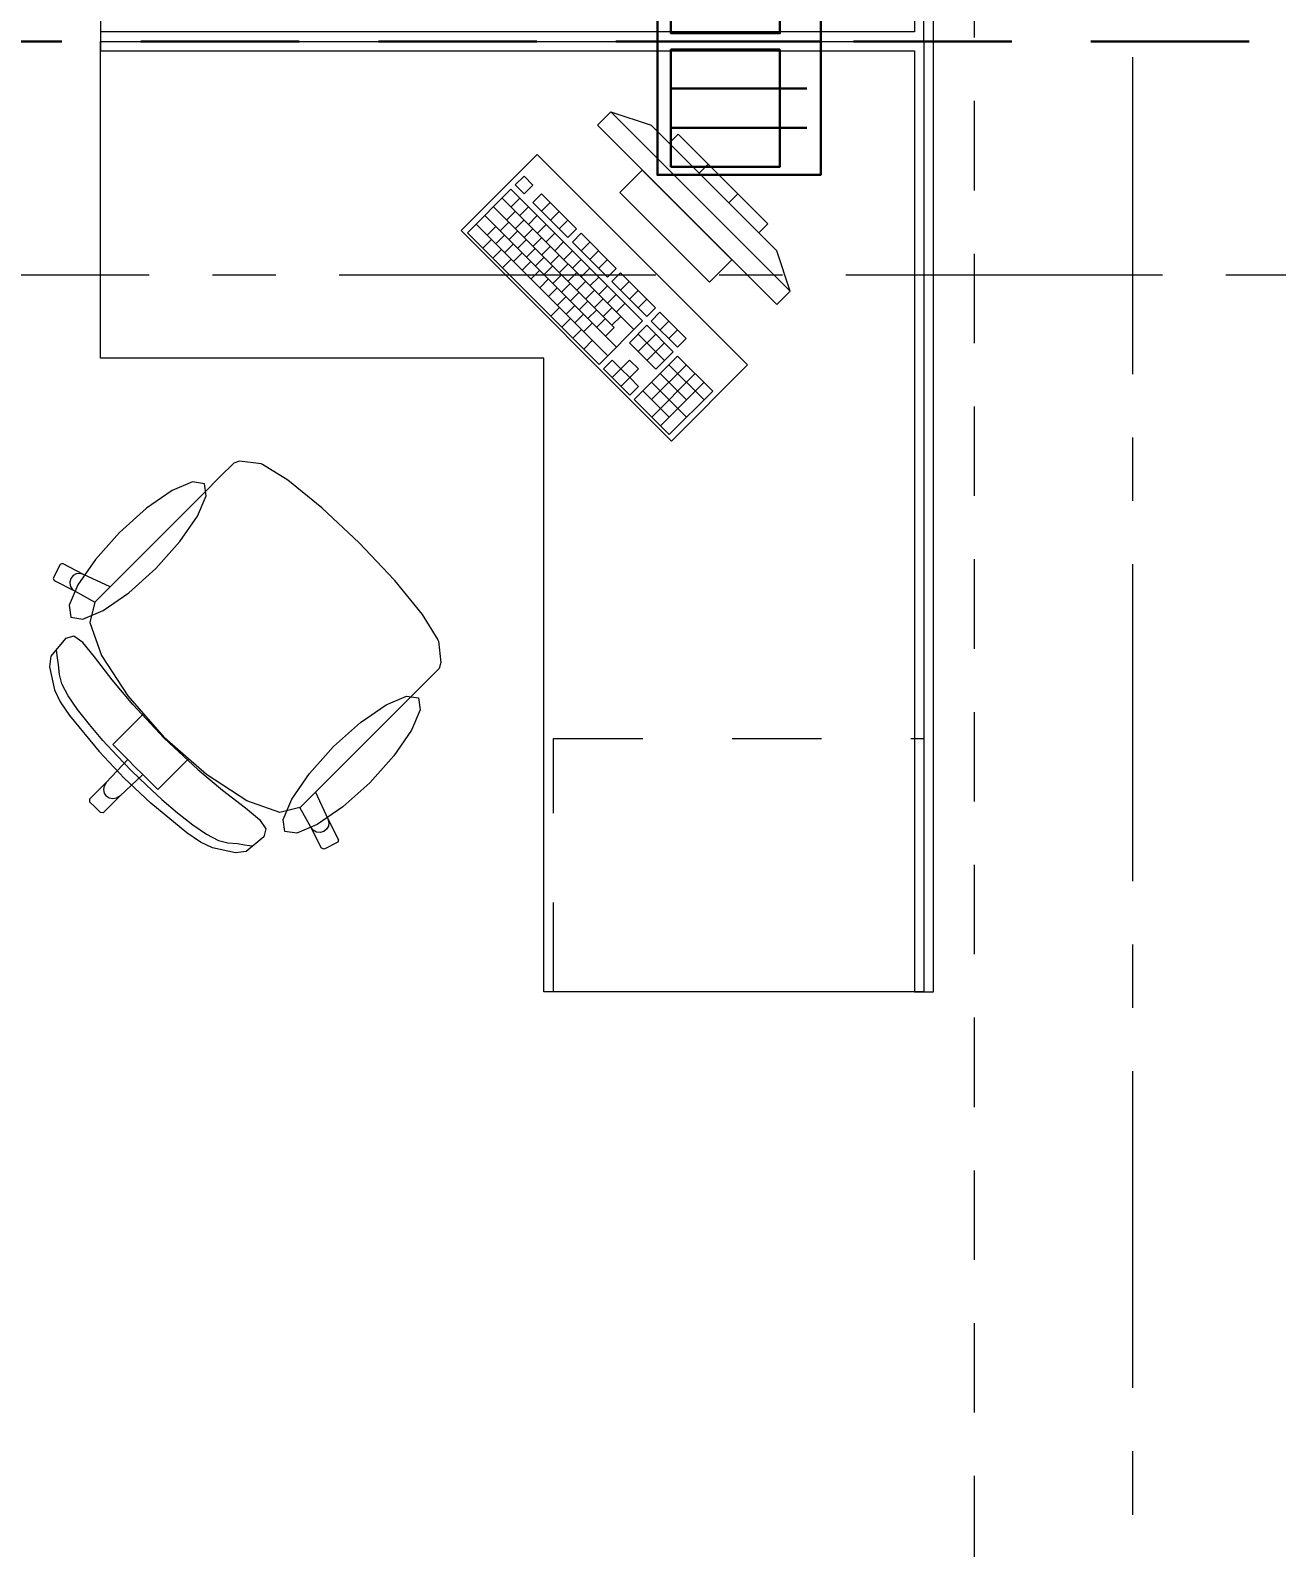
# Model space of a CAD drawing. Header units: inches. Extents: x -19 to 5698, y -728 to 92.
# Drawn here: x 135.079 to 137.047, y 32.398 to 34.793 of the extents above; entities that cross this region are included whole.
import ezdxf

# ---------------------------------------------------------------- set-up
doc = ezdxf.new("R2010")
doc.units = ezdxf.units.IN
doc.header["$MEASUREMENT"] = 0
for name, pattern in [('HIDDEN', [0.375, 0.25, -0.125]), ('Hidden Line', [0.195611, 0.141111, -0.0545]), ('Punto & Raya', [0.65, 0.5, -0.075, 0, -0.075]), ('Rayas', [0.282222, 0.141111, -0.141111])]:
    doc.linetypes.add(name, pattern=pattern)
doc.layers.get('0').update_dxf_attribs({"color": 61})
doc.layers.add('00 conduct tomacorr', color=120, linetype='HIDDEN', lineweight=30)
for name, color, linetype in [('02 _ ARQ _ ALB _ Ejes Generales', 251, 'Continuous'), ('08 _ STR _ EXT _ 09 Vigas', 251, 'Continuous'), ('Interior - Mobiliario', 7, 'Continuous'), ('Marcador - Secciones', 7, 'Continuous')]:
    doc.layers.add(name, color=color, linetype=linetype)

# ---------------------------------------------------------------- blocks, each defined once
blk = doc.blocks.new('CAJA POP UP 6 MODULOS')
at = {"layer": '00 conduct tomacorr', "linetype": 'Continuous'}
for p, q in [((-0.095, -0.165), (-0.095, -0.0151)), ((-0.052, -0.165), (-0.052, -0.0151)), ((0.052, -0.165), (0.052, -0.0151)), ((0.095, -0.165), (0.095, -0.0151)), ((0, -0.165), (0, -0.18))]:
    blk.add_line(p, q, dxfattribs=at)
for points in [[(-0.147, 0), (0.147, 0), (0.147, -0.18), (-0.147, -0.18)], [(0, 0), (0.147, 0), (0.147, -0.18), (0, -0.18)]]:
    blk.add_lwpolyline(points, close=True, dxfattribs=at)
for points in [[(-0.138, -0.045), (-0.009, -0.045), (-0.009, -0.165), (-0.138, -0.165), (-0.138, -0.045)], [(0.009, -0.045), (0.138, -0.045), (0.138, -0.165), (0.009, -0.165), (0.009, -0.045)]]:
    blk.add_lwpolyline(points, dxfattribs=at)
at = {"color": 1, "insert": (-0.1807, -0.168), "char_height": 0.05, "attachment_point": 1, "rotation": 180}
blk.add_mtext_dynamic_manual_height_columns('{\\fVerdana|b0|i0|c0|p34;2T}', width=0.000481, gutter_width=0.1561, heights=[0], dxfattribs=at)

msp = doc.modelspace()

# ---------------------------------------------------------------- linework, layer by layer
at = {"layer": '00 conduct tomacorr'}
msp.add_line((127.0037, 34.775, 0), (138.6907, 34.775), dxfattribs=at)
at = {"layer": '02 _ ARQ _ ALB _ Ejes Generales', "color": 251, "linetype": 'Punto & Raya', "lineweight": 13, "true_color": 0x636466}
msp.add_line((136.82, 3.05), (136.82, 44.9), dxfattribs=at)
at = {"layer": '08 _ STR _ EXT _ 09 Vigas', "color": 251, "linetype": 'Hidden Line', "lineweight": 13, "true_color": 0x636466}
msp.add_line((136.57, 30.2), (136.57, 39.4), dxfattribs=at)
at = {"layer": 'Interior - Mobiliario', "color": 175, "linetype": 'Continuous', "lineweight": 13}
for p, q in [((136.475, 36.275), (136.475, 34.79)), ((136.505, 34.79), (136.505, 36.275)), ((135.19, 34.79), (135.19, 34.76)), ((136.475, 34.79), (135.19, 34.79)), ((136.505, 34.76), (136.505, 34.79)), ((135.19, 34.76), (136.475, 34.76)), ((136.475, 34.76), (136.475, 33.275)), ((136.505, 33.275), (136.505, 34.76)), ((135.996, 34.6639), (135.9748, 34.6427)), ((136.2789, 34.3811), (135.996, 34.6639)), ((135.996, 34.6639), (136.0597, 34.6427)), ((135.9748, 34.6427), (136.2577, 34.3599)), ((136.0597, 34.6427), (136.2577, 34.4447)), ((136.1021, 34.6286), (136.088, 34.6144)), ((136.2435, 34.4871), (136.1021, 34.6286)), ((136.088, 34.6144), (136.2294, 34.473)), ((136.1351, 34.5673), (136.1493, 34.5814)), ((135.8587, 34.5622), (135.8449, 34.5485)), ((135.8725, 34.5483), (135.8587, 34.5622)), ((136.0455, 34.572), (136.0102, 34.5366)), ((136.187, 34.4306), (136.0455, 34.572)), ((135.8381, 34.5416), (135.7695, 34.473)), ((136.0458, 34.3339), (135.8381, 34.5416)), ((135.8449, 34.5485), (135.8588, 34.5346)), ((135.8588, 34.5346), (135.8725, 34.5483)), ((135.8864, 34.5345), (135.8726, 34.5208)), ((135.9417, 34.4791), (135.8864, 34.5345)), ((136.0102, 34.5366), (136.1516, 34.3952)), ((136.1823, 34.5201), (136.1964, 34.5343)), ((135.8107, 34.5142), (136.0011, 34.3238)), ((135.8244, 34.5279), (136.0321, 34.3202)), ((135.8314, 34.4934), (135.8451, 34.5071)), ((135.8382, 34.514), (135.8519, 34.5278)), ((135.8521, 34.5002), (135.8658, 34.5139)), ((135.8726, 34.5208), (135.928, 34.4654)), ((135.8865, 34.5069), (135.9002, 34.5206)), ((135.9003, 34.4931), (135.914, 34.5068)), ((135.7832, 34.4867), (135.9909, 34.279)), ((135.7969, 34.5005), (136.0047, 34.2927)), ((135.8005, 34.4694), (135.8143, 34.4831)), ((135.8212, 34.4762), (135.8349, 34.4899)), ((135.8453, 34.4796), (135.859, 34.4933)), ((135.8659, 34.4863), (135.8796, 34.5001)), ((135.8798, 34.4725), (135.8935, 34.4862)), ((135.9142, 34.4792), (135.9279, 34.4929)), ((136.2294, 34.473), (136.2435, 34.4871)), ((135.7695, 34.473), (135.9772, 34.2653)), ((135.7938, 34.4488), (135.8075, 34.4625)), ((135.8144, 34.4556), (135.8281, 34.4693)), ((135.835, 34.4624), (135.8487, 34.4761)), ((135.8489, 34.4485), (135.8626, 34.4622)), ((135.8591, 34.4657), (135.8728, 34.4794)), ((135.873, 34.4519), (135.8867, 34.4656)), ((135.8936, 34.4586), (135.9073, 34.4724)), ((135.9075, 34.4448), (135.9212, 34.4585)), ((135.928, 34.4654), (135.9417, 34.4791)), ((135.9487, 34.4722), (135.935, 34.4584)), ((135.935, 34.4584), (135.9903, 34.4031)), ((136.0041, 34.4168), (135.9487, 34.4722)), ((135.9488, 34.4446), (135.9625, 34.4583)), ((135.8093, 34.4332), (135.823, 34.4469)), ((135.8282, 34.4417), (135.8419, 34.4555)), ((135.8421, 34.4279), (135.8558, 34.4416)), ((135.8627, 34.4347), (135.8764, 34.4484)), ((135.8766, 34.4208), (135.8903, 34.4345)), ((135.8868, 34.438), (135.9005, 34.4517)), ((135.9007, 34.4242), (135.9144, 34.4379)), ((135.9213, 34.431), (135.935, 34.4447)), ((135.9626, 34.4308), (135.9764, 34.4445)), ((136.2789, 34.3811), (136.2577, 34.4447)), ((135.8249, 34.4176), (135.8386, 34.4314)), ((135.8559, 34.414), (135.8696, 34.4278)), ((135.8698, 34.4002), (135.8835, 34.4139)), ((135.8904, 34.407), (135.9041, 34.4207)), ((135.9145, 34.4103), (135.9282, 34.424)), ((135.9284, 34.3965), (135.9421, 34.4102)), ((135.9352, 34.4171), (135.9489, 34.4308)), ((135.949, 34.4033), (135.9627, 34.417)), ((135.9765, 34.4169), (135.9902, 34.4306)), ((135.9903, 34.4031), (136.0041, 34.4168)), ((136.011, 34.4098), (135.9973, 34.3961)), ((136.0664, 34.3545), (136.011, 34.4098)), ((136.1516, 34.3952), (136.187, 34.4306)), ((135.8836, 34.3863), (135.8973, 34.4001)), ((135.8975, 34.3725), (135.9112, 34.3862)), ((135.9043, 34.3931), (135.918, 34.4069)), ((135.9181, 34.3793), (135.9318, 34.393)), ((135.9422, 34.3826), (135.9559, 34.3963)), ((135.9628, 34.3894), (135.9766, 34.4031)), ((135.9767, 34.3756), (135.9904, 34.3893)), ((135.9973, 34.3961), (136.0527, 34.3407)), ((136.0111, 34.3823), (136.0248, 34.396)), ((135.9113, 34.3587), (135.925, 34.3724)), ((135.932, 34.3654), (135.9457, 34.3792)), ((135.9458, 34.3516), (135.9595, 34.3653)), ((135.9561, 34.3688), (135.9698, 34.3825)), ((135.9699, 34.3549), (135.9836, 34.3686)), ((135.9905, 34.3617), (136.0043, 34.3754)), ((136.0044, 34.3479), (136.0181, 34.3616)), ((136.025, 34.3684), (136.0387, 34.3822)), ((136.0388, 34.3546), (136.0525, 34.3683)), ((136.2577, 34.3599), (136.2789, 34.3811)), ((135.9011, 34.3415), (135.9148, 34.3552)), ((135.9184, 34.3242), (135.9321, 34.3379)), ((135.9252, 34.3448), (135.9389, 34.3585)), ((135.939, 34.331), (135.9527, 34.3447)), ((135.9597, 34.3377), (135.9734, 34.3515)), ((135.9735, 34.3239), (135.9872, 34.3376)), ((135.9838, 34.3411), (135.9975, 34.3548)), ((135.9976, 34.3272), (136.0113, 34.3409)), ((136.0527, 34.3407), (136.0664, 34.3545)), ((136.0733, 34.3475), (136.0596, 34.3338)), ((136.1148, 34.306), (136.0733, 34.3475)), ((135.9357, 34.3069), (135.9494, 34.3206)), ((135.9529, 34.3171), (135.9666, 34.3308)), ((135.9772, 34.2653), (136.0458, 34.3339)), ((135.9873, 34.3101), (136.0011, 34.3238)), ((136.0527, 34.327), (136.0253, 34.2995)), ((136.0943, 34.2854), (136.0527, 34.327)), ((136.0596, 34.3338), (136.1011, 34.2923)), ((136.0734, 34.32), (136.0871, 34.3337)), ((136.0873, 34.3061), (136.101, 34.3198)), ((135.953, 34.2896), (135.9667, 34.3033)), ((136.0253, 34.2995), (136.0668, 34.258)), ((136.039, 34.3132), (136.0806, 34.2717)), ((136.0391, 34.2857), (136.0666, 34.3131)), ((136.053, 34.2718), (136.0804, 34.2993)), ((136.1011, 34.2923), (136.1148, 34.306)), ((135.9979, 34.2721), (135.9842, 34.2584)), ((136.0117, 34.2583), (135.9979, 34.2721)), ((136.0254, 34.272), (136.0117, 34.2583)), ((136.0393, 34.2581), (136.0254, 34.272)), ((136.1012, 34.2785), (136.0326, 34.2099)), ((136.0668, 34.258), (136.0943, 34.2854)), ((136.1566, 34.2231), (136.1012, 34.2785)), ((135.9842, 34.2584), (136.0257, 34.2169)), ((135.998, 34.2445), (136.0117, 34.2583)), ((136.0117, 34.2583), (136.0256, 34.2444)), ((136.0118, 34.2307), (136.0256, 34.2444)), ((136.0256, 34.2444), (136.0393, 34.2581)), ((136.0394, 34.2306), (136.0256, 34.2444)), ((136.0602, 34.2098), (136.115, 34.2646)), ((136.0603, 34.1822), (136.1289, 34.2508)), ((136.0738, 34.2511), (136.1153, 34.2095)), ((136.0875, 34.2648), (136.1429, 34.2094)), ((136.0257, 34.2169), (136.0394, 34.2306)), ((136.0463, 34.2236), (136.0879, 34.1821)), ((136.06, 34.2374), (136.1154, 34.182)), ((136.0742, 34.1684), (136.1427, 34.237)), ((136.088, 34.1545), (136.1566, 34.2231)), ((136.0326, 34.2099), (136.088, 34.1545)), ((135.4004, 34.1096), (135.3784, 34.0877)), ((135.4097, 34.1125), (135.4004, 34.1096)), ((135.4436, 34.1085), (135.4097, 34.1125)), ((135.4457, 34.1076), (135.4436, 34.1085)), ((135.4857, 34.0827), (135.4457, 34.1076)), ((135.3784, 34.0877), (135.3529, 34.0622)), ((135.5394, 34.0391), (135.4857, 34.0827)), ((135.3529, 34.0622), (135.205, 33.9143)), ((135.5402, 34.0384), (135.5394, 34.0391)), ((135.5986, 33.9836), (135.5402, 34.0384)), ((135.5986, 33.9836), (135.6534, 33.9253)), ((135.1261, 33.9496), (135.1153, 33.9282)), ((135.1302, 33.9509), (135.1261, 33.9496)), ((135.1633, 33.9339), (135.1302, 33.9509)), ((135.1467, 33.932), (135.1431, 33.9274)), ((135.1518, 33.9348), (135.1467, 33.932)), ((135.1576, 33.9355), (135.1518, 33.9348)), ((135.1633, 33.9339), (135.1576, 33.9355)), ((135.205, 33.9143), (135.1633, 33.9339)), ((135.1153, 33.9282), (135.1167, 33.9241)), ((135.1167, 33.9241), (135.1498, 33.9072)), ((135.1431, 33.9274), (135.1415, 33.9218)), ((135.1415, 33.9218), (135.1422, 33.9159)), ((135.1422, 33.9159), (135.1451, 33.9108)), ((135.1451, 33.9108), (135.1498, 33.9072)), ((135.1498, 33.9072), (135.1808, 33.8899)), ((135.1808, 33.8901), (135.205, 33.9143)), ((135.6534, 33.9253), (135.6541, 33.9244)), ((135.6541, 33.9244), (135.6977, 33.8708)), ((135.1808, 33.8899), (135.1733, 33.8579)), ((135.1808, 33.8901), (135.1808, 33.8899)), ((135.6977, 33.8708), (135.7226, 33.8307)), ((135.1476, 33.8362), (135.1347, 33.8328)), ((135.1619, 33.8262), (135.1476, 33.8362)), ((135.1733, 33.8579), (135.1917, 33.8059)), ((135.1347, 33.8328), (135.1115, 33.8049)), ((135.1211, 33.8102), (135.1203, 33.8147)), ((135.1805, 33.8039), (135.1619, 33.8262)), ((135.7226, 33.8307), (135.7235, 33.8286)), ((135.7235, 33.8286), (135.7275, 33.7947)), ((135.1115, 33.8049), (135.1096, 33.7882)), ((135.1096, 33.7882), (135.1174, 33.752)), ((135.1219, 33.8022), (135.1211, 33.8102)), ((135.1239, 33.7914), (135.1219, 33.8022)), ((135.1251, 33.776), (135.1239, 33.7914)), ((135.2084, 33.7677), (135.1805, 33.8039)), ((135.1917, 33.8059), (135.233, 33.7421)), ((135.7275, 33.7947), (135.7246, 33.7854)), ((135.129, 33.7613), (135.1251, 33.776)), ((135.2412, 33.7284), (135.2084, 33.7677)), ((135.7027, 33.7634), (135.6771, 33.7379)), ((135.7246, 33.7854), (135.7027, 33.7634)), ((135.1174, 33.752), (135.1263, 33.7328)), ((135.139, 33.7424), (135.129, 33.7613)), ((135.1538, 33.7206), (135.139, 33.7424)), ((135.233, 33.7421), (135.2578, 33.714)), ((135.1263, 33.7328), (135.1412, 33.7111)), ((135.1724, 33.6968), (135.1538, 33.7206)), ((135.2906, 33.6757), (135.2412, 33.7284)), ((135.6771, 33.7379), (135.5293, 33.5901)), ((135.1412, 33.7111), (135.1881, 33.6544)), ((135.1935, 33.672), (135.1724, 33.6968)), ((135.2578, 33.714), (135.2304, 33.6866)), ((135.2578, 33.714), (135.2911, 33.6761)), ((135.2161, 33.6474), (135.1935, 33.672)), ((135.2304, 33.6866), (135.2093, 33.6654)), ((135.2906, 33.6757), (135.3434, 33.6262)), ((135.3289, 33.6428), (135.2911, 33.6761)), ((135.1881, 33.6544), (135.2272, 33.6122)), ((135.2093, 33.6654), (135.2329, 33.6418)), ((135.2389, 33.6239), (135.2161, 33.6474)), ((135.2329, 33.6418), (135.1989, 33.6053)), ((135.2329, 33.6418), (135.2448, 33.6299)), ((135.2389, 33.6239), (135.2624, 33.6011)), ((135.2568, 33.6179), (135.2448, 33.6299)), ((135.3289, 33.6428), (135.3016, 33.6154)), ((135.3571, 33.618), (135.3289, 33.6428)), ((135.3434, 33.6262), (135.3827, 33.5935)), ((135.1989, 33.6053), (135.1728, 33.5792)), ((135.1957, 33.6004), (135.1946, 33.5947)), ((135.1989, 33.6053), (135.1957, 33.6004)), ((135.2568, 33.6179), (135.2203, 33.5839)), ((135.2694, 33.5731), (135.2272, 33.6122)), ((135.2804, 33.5943), (135.2568, 33.6179)), ((135.2624, 33.6011), (135.287, 33.5786)), ((135.3016, 33.6154), (135.2804, 33.5943)), ((135.4209, 33.5767), (135.3571, 33.618)), ((135.1728, 33.5792), (135.1728, 33.5749)), ((135.1728, 33.5749), (135.1814, 33.5664)), ((135.2203, 33.5839), (135.1942, 33.5578)), ((135.1946, 33.5947), (135.1957, 33.5889)), ((135.1957, 33.5889), (135.199, 33.584)), ((135.2039, 33.5808), (135.199, 33.584)), ((135.2097, 33.5796), (135.2039, 33.5808)), ((135.2154, 33.5807), (135.2097, 33.5796)), ((135.2203, 33.5839), (135.2154, 33.5807)), ((135.3261, 33.5263), (135.2694, 33.5731)), ((135.287, 33.5786), (135.3118, 33.5574)), ((135.3827, 33.5935), (135.4189, 33.5655)), ((135.4729, 33.5583), (135.4209, 33.5767)), ((135.5051, 33.5658), (135.5293, 33.5901)), ((135.5293, 33.5901), (135.5489, 33.5483)), ((135.1899, 33.5579), (135.1814, 33.5664)), ((135.1942, 33.5578), (135.1899, 33.5579)), ((135.3118, 33.5574), (135.3356, 33.5388)), ((135.4189, 33.5655), (135.4412, 33.5469)), ((135.5048, 33.5658), (135.4729, 33.5583)), ((135.5051, 33.5658), (135.5048, 33.5658)), ((135.5221, 33.5348), (135.5048, 33.5658)), ((135.5489, 33.5483), (135.5505, 33.5426)), ((135.5489, 33.5483), (135.5658, 33.5152)), ((135.3478, 33.5114), (135.3261, 33.5263)), ((135.3356, 33.5388), (135.3574, 33.524)), ((135.3574, 33.524), (135.3762, 33.514)), ((135.4412, 33.5469), (135.4512, 33.5326)), ((135.4512, 33.5326), (135.4478, 33.5197)), ((135.5258, 33.5302), (135.5221, 33.5348)), ((135.5391, 33.5017), (135.5221, 33.5348)), ((135.5309, 33.5273), (135.5258, 33.5302)), ((135.5368, 33.5266), (135.5309, 33.5273)), ((135.5424, 33.5281), (135.5368, 33.5266)), ((135.547, 33.5317), (135.5424, 33.5281)), ((135.5498, 33.5368), (135.547, 33.5317)), ((135.5505, 33.5426), (135.5498, 33.5368)), ((135.367, 33.5024), (135.3478, 33.5114)), ((135.4031, 33.4946), (135.367, 33.5024)), ((135.3762, 33.514), (135.391, 33.5101)), ((135.391, 33.5101), (135.4064, 33.509)), ((135.4064, 33.509), (135.4171, 33.5069)), ((135.4171, 33.5069), (135.4252, 33.5061)), ((135.4478, 33.5197), (135.4199, 33.4965)), ((135.4252, 33.5061), (135.4297, 33.5053)), ((135.5432, 33.5003), (135.5391, 33.5017)), ((135.5645, 33.5112), (135.5432, 33.5003)), ((135.5658, 33.5152), (135.5645, 33.5112)), ((135.4199, 33.4965), (135.4031, 33.4946)), ((136.475, 33.275), (136.505, 33.275))]:
    msp.add_line(p, q, dxfattribs=at)
at = {"layer": 'Interior - Mobiliario', "color": 175, "linetype": 'Rayas', "lineweight": 13}
for p, q in [((135.905, 33.275), (135.905, 33.675)), ((135.905, 33.675), (136.49, 33.675))]:
    msp.add_line(p, q, dxfattribs=at)
at = {"layer": 'Interior - Mobiliario', "color": 175, "linetype": 'Continuous', "lineweight": 13, "flags": 128}
for points in [[(136.49, 34.775), (136.49, 36.275), (135.89, 36.275), (135.89, 35.275), (135.19, 35.275), (135.19, 34.775)], [(136.49, 34.775), (136.49, 33.275), (135.89, 33.275), (135.89, 34.275), (135.19, 34.275), (135.19, 34.775)], [(135.8794, 34.5967), (135.7592, 34.4765), (136.0915, 34.1442), (136.2117, 34.2644)], [(135.2201, 34.0001), (135.182, 33.9576), (135.154, 33.9172), (135.1404, 33.8852), (135.1432, 33.8663), (135.1621, 33.8634), (135.1942, 33.877), (135.2346, 33.905), (135.2771, 33.9432), (135.3152, 33.9856), (135.3432, 34.026), (135.3568, 34.0581), (135.354, 34.077), (135.335, 34.0799), (135.303, 34.0663), (135.2626, 34.0382)], [(135.6151, 33.6052), (135.5726, 33.567), (135.5322, 33.539), (135.5001, 33.5254), (135.4812, 33.5283), (135.4784, 33.5472), (135.492, 33.5792), (135.52, 33.6196), (135.5581, 33.6621), (135.6006, 33.7002), (135.641, 33.7282), (135.6731, 33.7419), (135.692, 33.739), (135.6948, 33.7201), (135.6812, 33.688), (135.6532, 33.6476)]]:
    msp.add_lwpolyline(points, close=True, dxfattribs=at)
at = {"layer": 'Marcador - Secciones', "color": 251, "linetype": 'Punto & Raya', "lineweight": 13, "true_color": 0x636466}
msp.add_line((97.1666, 34.4067), (148.4403, 34.4067), dxfattribs=at)

# ---------------------------------------------------------------- block references
at = {"layer": '00 conduct tomacorr', "xscale": 1.432830642179531, "yscale": 1.432830642179531, "zscale": 1.432830642179531, "rotation": 269.9999999999999}
msp.add_blockref('CAJA POP UP 6 MODULOS', (136.3271, 34.775, 0), dxfattribs=at)

doc.saveas('drawing.dxf')
